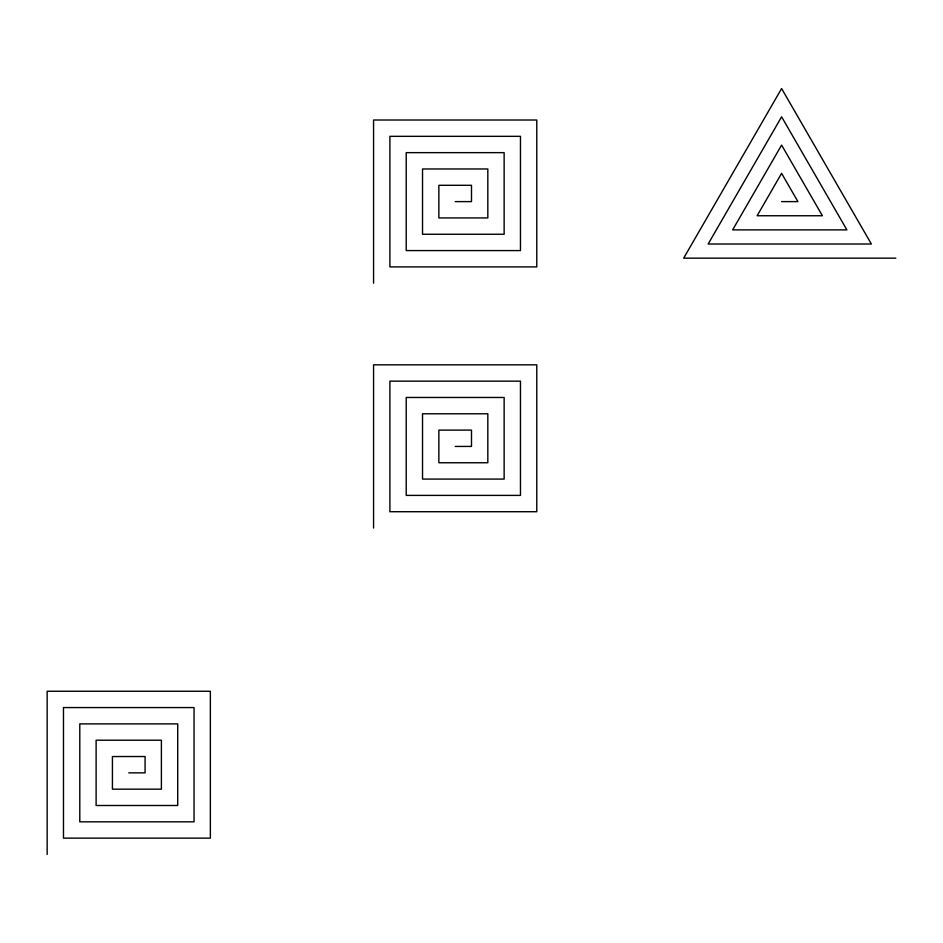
<?xml version="1.0" encoding="UTF-8"?>
<svg xmlns="http://www.w3.org/2000/svg" width="943" height="943" viewBox="0 0 943 943"><rect width="100%" height="100%" fill="white"/><g stroke="black" fill="none" stroke-linecap="round" stroke-linejoin="round"><path stroke-width="1.41" d="M455.174 201.613L471.5 201.613L471.5 185.299L438.86 185.299L438.86 217.939L487.826 217.939L487.826 168.974L422.535 168.974L422.535 234.253L504.14 234.253L504.14 152.648L406.221 152.648L406.221 250.579L520.465 250.579L520.465 136.334L389.895 136.334L389.895 266.904L536.779 266.904L536.779 120.009L373.569 120.009L373.569 283.218M781.606 201.613L797.919 201.613L781.606 173.347L757.123 215.747L822.402 215.747L781.606 145.081L732.64 229.88L846.885 229.88L781.606 116.802L708.158 244.013L871.367 244.013L781.606 88.536L683.675 258.158L895.85 258.158M455.174 446.428L471.5 446.428L471.5 430.114L438.86 430.114L438.86 462.754L487.826 462.754L487.826 413.788L422.535 413.788L422.535 479.079L504.14 479.079L504.14 397.474L406.221 397.474L406.221 495.393L520.465 495.393L520.465 381.149L389.895 381.149L389.895 511.719L536.779 511.719L536.779 364.823L373.569 364.823L373.569 528.033M128.755 772.859L145.081 772.859L145.081 756.534L112.429 756.534L112.429 789.173L161.394 789.173L161.394 740.208L96.115 740.208L96.115 805.499L177.72 805.499L177.72 723.894L79.79 723.894L79.79 821.825L194.046 821.825L194.046 707.568L63.476 707.568L63.476 838.138L210.36 838.138L210.36 691.254L47.15 691.254L47.15 854.464"/></g></svg>
